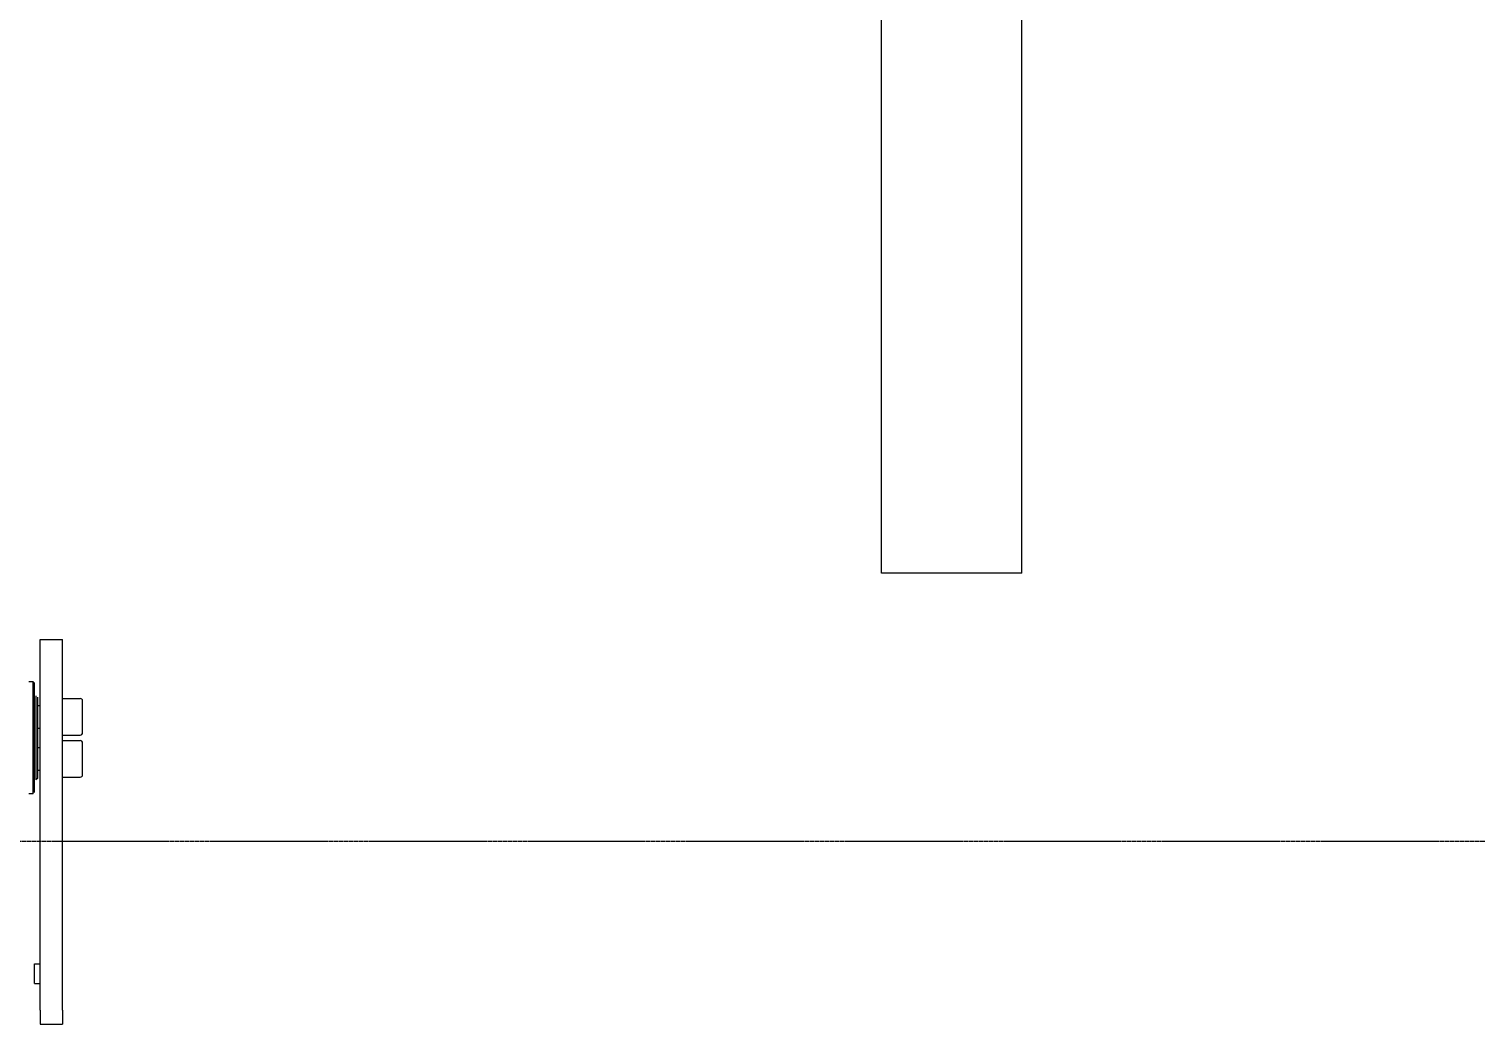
# Model space of a CAD drawing. Extents: x 220580 to 2027826, y -309201 to 71987.
# Drawn here: x 315975 to 316785, y -216201 to -215644 of the extents above; entities that cross this region are included whole.
import ezdxf

# ---------------------------------------------------------------- set-up
doc = ezdxf.new("R2010")
doc.units = 0
doc.linetypes.add('__DASH', pattern=[0.35, 0.25, -0.1])
doc.linetypes.add('DOTE', pattern=[2.42, 2, -0.2, 0.02, -0.2])
for name, color, linetype in [('A-AXIS-DOTE', 14, 'DOTE'), ('A-LIN-V', 9, 'Continuous'), ('EWHS5T6M-2', 7, 'Continuous'), ('取电臂', 7, 'Continuous')]:
    doc.layers.add(name, color=color, linetype=linetype)

# ---------------------------------------------------------------- blocks, each defined once
blk = doc.blocks.new('b234swerwr')
at = {"layer": 'EWHS5T6M-2', "color": 4, "linetype": 'Continuous'}
for p, q in [((-1568572.66, 575620.41), (-1568572.66, 575675.41)), ((-1568572.66, 575675.41), (-1568560.09, 575675.41)), ((-1568560.09, 575620.41), (-1568560.09, 575675.41)), ((-1568576.59, 575651.84), (-1568578.95, 575651.84)), ((-1568575.8, 575651.05), (-1568576.59, 575651.84)), ((-1568576.59, 575588.98), (-1568576.59, 575651.84)), ((-1568575.8, 575589.77), (-1568575.8, 575651.05)), ((-1568575.02, 575643.98), (-1568575.02, 575596.84)), ((-1568574.23, 575643.2), (-1568574.23, 575597.62)), ((-1568560.09, 575642.41), (-1568550.19, 575642.41)), ((-1568574.23, 575638.48), (-1568572.66, 575638.48)), ((-1568548.93, 575623.24), (-1568548.93, 575641.15)), ((-1568574.23, 575625.91), (-1568572.66, 575625.91)), ((-1568572.66, 575475.45), (-1568572.66, 575620.41)), ((-1568560.09, 575621.98), (-1568550.19, 575621.98)), ((-1568560.09, 575475.45), (-1568560.09, 575620.41)), ((-1568560.09, 575618.84), (-1568550.19, 575618.84)), ((-1568574.23, 575614.91), (-1568572.66, 575614.91)), ((-1568548.93, 575599.67), (-1568548.93, 575617.58)), ((-1568574.23, 575602.34), (-1568572.66, 575602.34)), ((-1568574.23, 575597.62), (-1568575.02, 575596.84)), ((-1568560.09, 575598.41), (-1568550.19, 575598.41)), ((-1568576.59, 575588.98), (-1568578.95, 575588.98)), ((-1568575.8, 575482.91), (-1568575.8, 575493.91)), ((-1568575.8, 575493.91), (-1568572.66, 575493.91)), ((-1568575.8, 575482.91), (-1568572.66, 575482.91)), ((-1568572.66, 575467.98), (-1568572.66, 575475.45)), ((-1568560.09, 575467.98), (-1568560.09, 575475.45)), ((-1568572.66, 575467.98), (-1568572.66, 575460.12)), ((-1568560.09, 575467.98), (-1568560.09, 575460.12)), ((-1568572.66, 575460.12), (-1568560.09, 575460.12))]:
    blk.add_line(p, q, dxfattribs=at)
for centre, start, end in [((-1568550.19, 575641.15), 0, 90), ((-1568550.19, 575623.24), 270, 0), ((-1568550.19, 575617.58), 0, 90), ((-1568550.19, 575599.67), 270, 0)]:
    blk.add_arc(centre, 1.26, start, end, dxfattribs=at)
at = {"layer": '取电臂', "color": 4, "linetype": 'Continuous'}
for p, q in [((-1568101.23, 575712.63), (-1568101.23, 576041.78)), ((-1568101.23, 575712.63), (-1568101.23, 576041.78)), ((-1568022.66, 575712.63), (-1568022.66, 576041.78)), ((-1568022.66, 575712.63), (-1568022.66, 576041.78)), ((-1568094.95, 575712.63), (-1568101.23, 575712.63)), ((-1568094.95, 575712.63), (-1568101.23, 575712.63)), ((-1568028.95, 575712.63), (-1568094.95, 575712.63)), ((-1568028.95, 575712.63), (-1568094.95, 575712.63)), ((-1568022.66, 575712.63), (-1568028.95, 575712.63)), ((-1568022.66, 575712.63), (-1568028.95, 575712.63))]:
    blk.add_line(p, q, dxfattribs=at)

msp = doc.modelspace()

# ---------------------------------------------------------------- linework, layer by layer
at = {"layer": 'A-AXIS-DOTE', "linetype": '__DASH', "ltscale": 2}
msp.add_line((388448.19, -216099.16), (286072.51, -216099.16), dxfattribs=at)

# ---------------------------------------------------------------- block references
at = {"layer": 'A-LIN-V'}
msp.add_blockref('b234swerwr', (1884553.59, -791661.46), dxfattribs=at)

doc.saveas('drawing.dxf')
